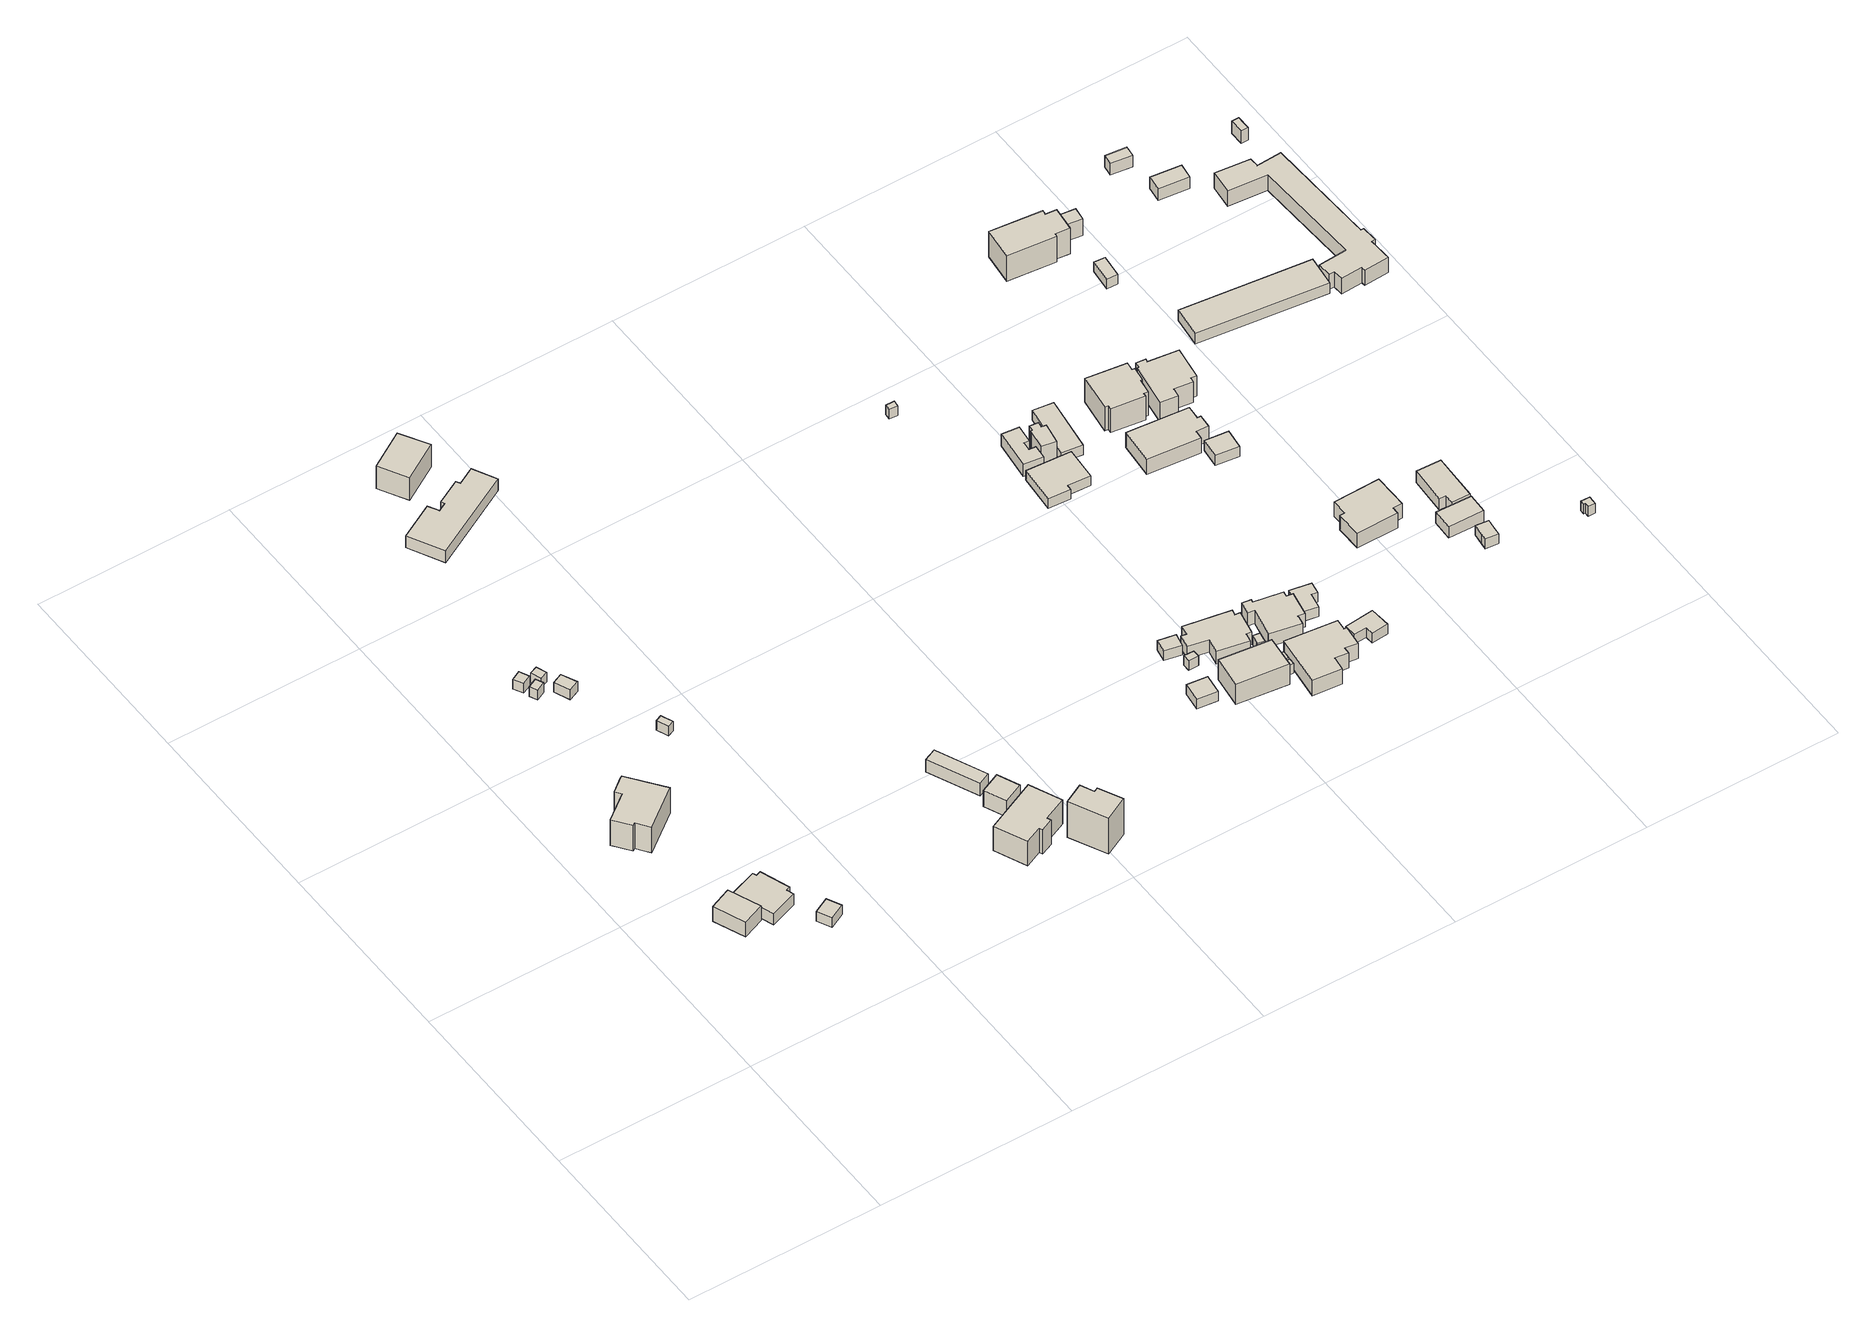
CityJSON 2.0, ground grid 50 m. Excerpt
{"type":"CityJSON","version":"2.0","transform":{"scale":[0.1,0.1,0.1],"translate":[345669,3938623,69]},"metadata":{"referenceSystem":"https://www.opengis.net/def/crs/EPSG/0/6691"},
"CityObjects":{
"building1":{"type":"Building","attributes":{"usage":"411","measuredHeight":5.1,"storeysAboveGround":1,"BuildingIDAttribute.prefecture":"14","BuildingIDAttribute.city":"14151","BuildingDetailAttribute.totalFloorArea":50.92,"BuildingDetailAttribute.buildingFootprintArea":50.92,"BuildingDetailAttribute.buildingStructureType":"601","BuildingDetailAttribute.buildingStructureOrgType":"1","BuildingDetailAttribute.orgUsage":"10","BuildingDetailAttribute.surveyYear":2015},"geometry":[{"type":"Solid","lod":"1","boundaries":[[[[0,1,2,3]],[[2,4,5,3]],[[1,6,4,2]],[[0,7,6,1]],[[3,5,7,0]],[[4,6,7,5]]]]}]},
"building2":{"type":"Building","attributes":{"usage":"411","measuredHeight":5,"storeysAboveGround":1,"BuildingIDAttribute.prefecture":"14","BuildingIDAttribute.city":"14151","BuildingDetailAttribute.totalFloorArea":110.59,"BuildingDetailAttribute.buildingFootprintArea":110.59,"BuildingDetailAttribute.buildingStructureType":"601","BuildingDetailAttribute.buildingStructureOrgType":"1","BuildingDetailAttribute.orgUsage":"10","BuildingDetailAttribute.surveyYear":2015},"geometry":[{"type":"Solid","lod":"1","boundaries":[[[[8,9,10,11,12,13,14,15]],[[14,16,17,15]],[[13,18,16,14]],[[12,19,18,13]],[[11,20,19,12]],[[10,21,20,11]],[[9,22,21,10]],[[8,23,22,9]],[[15,17,23,8]],[[16,18,19,20,21,22,23,17]]]]}]},
"building3":{"type":"Building","attributes":{"usage":"411","measuredHeight":9.2,"storeysAboveGround":2,"BuildingIDAttribute.prefecture":"14","BuildingIDAttribute.city":"14151","BuildingDetailAttribute.totalFloorArea":215.02,"BuildingDetailAttribute.buildingFootprintArea":107.51,"BuildingDetailAttribute.buildingStructureType":"601","BuildingDetailAttribute.buildingStructureOrgType":"1","BuildingDetailAttribute.orgUsage":"10","BuildingDetailAttribute.surveyYear":2015},"geometry":[{"type":"Solid","lod":"1","boundaries":[[[[24,25,26,27,28,29,30,31,32]],[[31,33,34,32]],[[30,35,33,31]],[[29,36,35,30]],[[28,37,36,29]],[[27,38,37,28]],[[26,39,38,27]],[[25,40,39,26]],[[24,41,40,25]],[[32,34,41,24]],[[33,35,36,37,38,39,40,41,34]]]]}]},
"building4":{"type":"Building","attributes":{"usage":"451","storeysAboveGround":1,"BuildingIDAttribute.prefecture":"14","BuildingIDAttribute.city":"14151","BuildingDetailAttribute.totalFloorArea":17.31,"BuildingDetailAttribute.buildingFootprintArea":17.31,"BuildingDetailAttribute.buildingStructureType":"601","BuildingDetailAttribute.buildingStructureOrgType":"1","BuildingDetailAttribute.orgUsage":"200","BuildingDetailAttribute.surveyYear":2015},"geometry":[{"type":"Solid","lod":"1","boundaries":[[[[42,43,44,45]],[[44,46,47,45]],[[43,48,46,44]],[[42,49,48,43]],[[45,47,49,42]],[[46,48,49,47]]]]}]},
"building5":{"type":"Building","attributes":{"BuildingIDAttribute.prefecture":"14","BuildingIDAttribute.city":"14151","BuildingDetailAttribute.surveyYear":2015},"geometry":[{"type":"Solid","lod":"1","boundaries":[[[[50,51,52,53]],[[52,54,55,53]],[[51,56,54,52]],[[50,57,56,51]],[[53,55,57,50]],[[54,56,57,55]]]]}]},
"building6":{"type":"Building","attributes":{"BuildingIDAttribute.prefecture":"14","BuildingIDAttribute.city":"14151","BuildingDetailAttribute.surveyYear":2015},"geometry":[{"type":"Solid","lod":"1","boundaries":[[[[58,59,60,61]],[[60,62,63,61]],[[59,64,62,60]],[[58,65,64,59]],[[61,63,65,58]],[[62,64,65,63]]]]}]},
"building7":{"type":"Building","attributes":{"BuildingIDAttribute.prefecture":"14","BuildingIDAttribute.city":"14151","BuildingDetailAttribute.surveyYear":2015},"geometry":[{"type":"Solid","lod":"1","boundaries":[[[[66,67,68,69]],[[68,70,71,69]],[[67,72,70,68]],[[66,73,72,67]],[[69,71,73,66]],[[70,72,73,71]]]]}]},
"building8":{"type":"Building","attributes":{"BuildingIDAttribute.prefecture":"14","BuildingIDAttribute.city":"14151","BuildingDetailAttribute.surveyYear":2015},"geometry":[{"type":"Solid","lod":"1","boundaries":[[[[74,75,76,77]],[[76,78,79,77]],[[75,80,78,76]],[[74,81,80,75]],[[77,79,81,74]],[[78,80,81,79]]]]}]},
"building9":{"type":"Building","attributes":{"BuildingIDAttribute.prefecture":"14","BuildingIDAttribute.city":"14151","BuildingDetailAttribute.surveyYear":2015},"geometry":[{"type":"Solid","lod":"1","boundaries":[[[[82,83,84,85]],[[84,86,87,85]],[[83,88,86,84]],[[82,89,88,83]],[[85,87,89,82]],[[86,88,89,87]]]]}]},
"building10":{"type":"Building","attributes":{"usage":"411","measuredHeight":6.4,"storeysAboveGround":2,"BuildingIDAttribute.prefecture":"14","BuildingIDAttribute.city":"14151","BuildingDetailAttribute.totalFloorArea":382.62,"BuildingDetailAttribute.buildingFootprintArea":191.31,"BuildingDetailAttribute.buildingStructureType":"601","BuildingDetailAttribute.buildingStructureOrgType":"1","BuildingDetailAttribute.orgUsage":"10","BuildingDetailAttribute.surveyYear":2015},"geometry":[{"type":"Solid","lod":"1","boundaries":[[[[90,91,92,93,94,95,96,97,98,99]],[[98,100,101,99]],[[97,102,100,98]],[[96,103,102,97]],[[95,104,103,96]],[[94,105,104,95]],[[93,106,105,94]],[[92,107,106,93]],[[91,108,107,92]],[[90,109,108,91]],[[99,101,109,90]],[[100,102,103,104,105,106,107,108,109,101]]]]}]},
"building11":{"type":"Building","attributes":{"usage":"411","measuredHeight":8.1,"storeysAboveGround":2,"BuildingIDAttribute.prefecture":"14","BuildingIDAttribute.city":"14151","BuildingDetailAttribute.totalFloorArea":349.96,"BuildingDetailAttribute.buildingFootprintArea":174.98,"BuildingDetailAttribute.buildingStructureType":"601","BuildingDetailAttribute.buildingStructureOrgType":"1","BuildingDetailAttribute.orgUsage":"10","BuildingDetailAttribute.surveyYear":2015},"geometry":[{"type":"Solid","lod":"1","boundaries":[[[[110,111,112,113]],[[112,114,115,113]],[[111,116,114,112]],[[110,117,116,111]],[[113,115,117,110]],[[114,116,117,115]]]]}]},
"building12":{"type":"Building","attributes":{"usage":"411","measuredHeight":9.2,"storeysAboveGround":2,"BuildingIDAttribute.prefecture":"14","BuildingIDAttribute.city":"14151","BuildingDetailAttribute.totalFloorArea":252.31,"BuildingDetailAttribute.buildingFootprintArea":126.15,"BuildingDetailAttribute.buildingStructureType":"601","BuildingDetailAttribute.buildingStructureOrgType":"1","BuildingDetailAttribute.orgUsage":"10","BuildingDetailAttribute.surveyYear":2015,"BuildingRiverFloodingRiskAttribute.description":"1","BuildingRiverFloodingRiskAttribute.rankOrg":"1","BuildingRiverFloodingRiskAttribute.adminType":"2","BuildingRiverFloodingRiskAttribute.scale":"1"},"geometry":[{"type":"Solid","lod":"1","boundaries":[[[[118,119,120,121,122,123,124,125]],[[124,126,127,125]],[[123,128,126,124]],[[122,129,128,123]],[[121,130,129,122]],[[120,131,130,121]],[[119,132,131,120]],[[118,133,132,119]],[[125,127,133,118]],[[126,128,129,130,131,132,133,127]]]]}]},
"building13":{"type":"Building","attributes":{"usage":"411","measuredHeight":6.6,"storeysAboveGround":1,"BuildingIDAttribute.prefecture":"14","BuildingIDAttribute.city":"14151","BuildingDetailAttribute.totalFloorArea":46.92,"BuildingDetailAttribute.buildingFootprintArea":46.92,"BuildingDetailAttribute.buildingStructureType":"601","BuildingDetailAttribute.buildingStructureOrgType":"1","BuildingDetailAttribute.orgUsage":"10","BuildingDetailAttribute.surveyYear":2015,"BuildingRiverFloodingRiskAttribute.description":"1","BuildingRiverFloodingRiskAttribute.rankOrg":"1","BuildingRiverFloodingRiskAttribute.adminType":"2","BuildingRiverFloodingRiskAttribute.scale":"1","BuildingRiverFloodingRiskAttribute.duration":3.17},"geometry":[{"type":"Solid","lod":"1","boundaries":[[[[134,135,136,137]],[[136,138,139,137]],[[135,140,138,136]],[[134,141,140,135]],[[137,139,141,134]],[[138,140,141,139]]]]}]},
"building14":{"type":"Building","attributes":{"usage":"411","measuredHeight":5.6,"storeysAboveGround":1,"BuildingIDAttribute.prefecture":"14","BuildingIDAttribute.city":"14151","BuildingDetailAttribute.totalFloorArea":32.29,"BuildingDetailAttribute.buildingFootprintArea":32.29,"BuildingDetailAttribute.buildingStructureType":"601","BuildingDetailAttribute.buildingStructureOrgType":"1","BuildingDetailAttribute.orgUsage":"10","BuildingDetailAttribute.surveyYear":2015,"BuildingRiverFloodingRiskAttribute.description":"1","BuildingRiverFloodingRiskAttribute.rankOrg":"1","BuildingRiverFloodingRiskAttribute.adminType":"2","BuildingRiverFloodingRiskAttribute.scale":"1"},"geometry":[{"type":"Solid","lod":"1","boundaries":[[[[142,143,144,145]],[[144,146,147,145]],[[143,148,146,144]],[[142,149,148,143]],[[145,147,149,142]],[[146,148,149,147]]]]}]},
"building15":{"type":"Building","attributes":{"usage":"411","measuredHeight":11.6,"storeysAboveGround":1,"BuildingIDAttribute.prefecture":"14","BuildingIDAttribute.city":"14151","BuildingDetailAttribute.totalFloorArea":64.9,"BuildingDetailAttribute.buildingFootprintArea":64.9,"BuildingDetailAttribute.buildingStructureType":"601","BuildingDetailAttribute.buildingStructureOrgType":"1","BuildingDetailAttribute.orgUsage":"10","BuildingDetailAttribute.surveyYear":2015,"BuildingRiverFloodingRiskAttribute.description":"1","BuildingRiverFloodingRiskAttribute.rankOrg":"1","BuildingRiverFloodingRiskAttribute.adminType":"2","BuildingRiverFloodingRiskAttribute.scale":"1"},"geometry":[{"type":"Solid","lod":"1","boundaries":[[[[150,151,152,153,154,155]],[[154,156,157,155]],[[153,158,156,154]],[[152,159,158,153]],[[151,160,159,152]],[[150,161,160,151]],[[155,157,161,150]],[[156,158,159,160,161,157]]]]}]},
"building16":{"type":"Building","attributes":{"BuildingIDAttribute.prefecture":"14","BuildingIDAttribute.city":"14151","BuildingDetailAttribute.surveyYear":2015,"BuildingRiverFloodingRiskAttribute.description":"1","BuildingRiverFloodingRiskAttribute.rankOrg":"2","BuildingRiverFloodingRiskAttribute.depth":1.96,"BuildingRiverFloodingRiskAttribute.adminType":"2","BuildingRiverFloodingRiskAttribute.scale":"1","BuildingRiverFloodingRiskAttribute.duration":4.5},"geometry":[{"type":"Solid","lod":"1","boundaries":[[[[162,163,164,165]],[[164,166,167,165]],[[163,168,166,164]],[[162,169,168,163]],[[165,167,169,162]],[[166,168,169,167]]]]}]},
"building17":{"type":"Building","attributes":{"BuildingIDAttribute.prefecture":"14","BuildingIDAttribute.city":"14151","BuildingDetailAttribute.surveyYear":2015,"BuildingRiverFloodingRiskAttribute.description":"1","BuildingRiverFloodingRiskAttribute.rankOrg":"2","BuildingRiverFloodingRiskAttribute.depth":1.98,"BuildingRiverFloodingRiskAttribute.adminType":"2","BuildingRiverFloodingRiskAttribute.scale":"1","BuildingRiverFloodingRiskAttribute.duration":4.5},"geometry":[{"type":"Solid","lod":"1","boundaries":[[[[170,171,172,173]],[[172,174,175,173]],[[171,176,174,172]],[[170,177,176,171]],[[173,175,177,170]],[[174,176,177,175]]]]}]},
"building18":{"type":"Building","attributes":{"BuildingIDAttribute.prefecture":"14","BuildingIDAttribute.city":"14151","BuildingDetailAttribute.surveyYear":2015,"BuildingRiverFloodingRiskAttribute.description":"1","BuildingRiverFloodingRiskAttribute.rankOrg":"2","BuildingRiverFloodingRiskAttribute.depth":2.06,"BuildingRiverFloodingRiskAttribute.adminType":"2","BuildingRiverFloodingRiskAttribute.scale":"1","BuildingRiverFloodingRiskAttribute.duration":4.5},"geometry":[{"type":"Solid","lod":"1","boundaries":[[[[178,179,180,181]],[[180,182,183,181]],[[179,184,182,180]],[[178,185,184,179]],[[181,183,185,178]],[[182,184,185,183]]]]}]},
"building19":{"type":"Building","attributes":{"usage":"411","measuredHeight":8.2,"storeysAboveGround":2,"BuildingIDAttribute.prefecture":"14","BuildingIDAttribute.city":"14151","BuildingDetailAttribute.totalFloorArea":180.94,"BuildingDetailAttribute.buildingFootprintArea":90.47,"BuildingDetailAttribute.buildingStructureType":"601","BuildingDetailAttribute.buildingStructureOrgType":"1","BuildingDetailAttribute.orgUsage":"10","BuildingDetailAttribute.surveyYear":2015,"BuildingRiverFloodingRiskAttribute.description":"1","BuildingRiverFloodingRiskAttribute.rankOrg":"2","BuildingRiverFloodingRiskAttribute.depth":1.85,"BuildingRiverFloodingRiskAttribute.adminType":"2","BuildingRiverFloodingRiskAttribute.scale":"1","BuildingRiverFloodingRiskAttribute.duration":4.5},"geometry":[{"type":"Solid","lod":"1","boundaries":[[[[186,187,188,189]],[[188,190,191,189]],[[187,192,190,188]],[[186,193,192,187]],[[189,191,193,186]],[[190,192,193,191]]]]}]},
"building20":{"type":"Building","attributes":{"usage":"411","measuredHeight":5.3,"storeysAboveGround":1,"BuildingIDAttribute.prefecture":"14","BuildingIDAttribute.city":"14151","BuildingDetailAttribute.totalFloorArea":115.68,"BuildingDetailAttribute.buildingFootprintArea":115.68,"BuildingDetailAttribute.buildingStructureType":"601","BuildingDetailAttribute.buildingStructureOrgType":"1","BuildingDetailAttribute.orgUsage":"10","BuildingDetailAttribute.surveyYear":2015,"BuildingRiverFloodingRiskAttribute.description":"1","BuildingRiverFloodingRiskAttribute.rankOrg":"2","BuildingRiverFloodingRiskAttribute.depth":2.03,"BuildingRiverFloodingRiskAttribute.adminType":"2","BuildingRiverFloodingRiskAttribute.scale":"1","BuildingRiverFloodingRiskAttribute.duration":4.5},"geometry":[{"type":"Solid","lod":"1","boundaries":[[[[194,195,196,197,198,199,200,201,202,203,204,205]],[[204,206,207,205]],[[203,208,206,204]],[[202,209,208,203]],[[201,210,209,202]],[[200,211,210,201]],[[199,212,211,200]],[[198,213,212,199]],[[197,214,213,198]],[[196,215,214,197]],[[195,216,215,196]],[[194,217,216,195]],[[205,207,217,194]],[[206,208,209,210,211,212,213,214,215,216,217,207]]]]}]},
"building21":{"type":"Building","attributes":{"BuildingIDAttribute.prefecture":"14","BuildingIDAttribute.city":"14151","BuildingDetailAttribute.surveyYear":2015,"BuildingRiverFloodingRiskAttribute.description":"1","BuildingRiverFloodingRiskAttribute.rankOrg":"2","BuildingRiverFloodingRiskAttribute.depth":1.95,"BuildingRiverFloodingRiskAttribute.adminType":"2","BuildingRiverFloodingRiskAttribute.scale":"1","BuildingRiverFloodingRiskAttribute.duration":4.5},"geometry":[{"type":"Solid","lod":"1","boundaries":[[[[218,219,220,221]],[[220,222,223,221]],[[219,224,222,220]],[[218,225,224,219]],[[221,223,225,218]],[[222,224,225,223]]]]}]},
"building22":{"type":"Building","attributes":{"BuildingIDAttribute.prefecture":"14","BuildingIDAttribute.city":"14151","BuildingDetailAttribute.surveyYear":2015,"BuildingRiverFloodingRiskAttribute.description":"1","BuildingRiverFloodingRiskAttribute.rankOrg":"2","BuildingRiverFloodingRiskAttribute.depth":1.95,"BuildingRiverFloodingRiskAttribute.adminType":"2","BuildingRiverFloodingRiskAttribute.scale":"1","BuildingRiverFloodingRiskAttribute.duration":4.5},"geometry":[{"type":"Solid","lod":"1","boundaries":[[[[226,227,228,229]],[[228,230,231,229]],[[227,232,230,228]],[[226,233,232,227]],[[229,231,233,226]],[[230,232,233,231]]]]}]},
"building23":{"type":"Building","attributes":{"BuildingIDAttribute.prefecture":"14","BuildingIDAttribute.city":"14151","BuildingDetailAttribute.surveyYear":2015,"BuildingRiverFloodingRiskAttribute.description":"1","BuildingRiverFloodingRiskAttribute.rankOrg":"2","BuildingRiverFloodingRiskAttribute.depth":1.98,"BuildingRiverFloodingRiskAttribute.adminType":"2","BuildingRiverFloodingRiskAttribute.scale":"1","BuildingRiverFloodingRiskAttribute.duration":4.5},"geometry":[{"type":"Solid","lod":"1","boundaries":[[[[234,235,236,237,238,239]],[[238,240,241,239]],[[237,242,240,238]],[[236,243,242,237]],[[235,244,243,236]],[[234,245,244,235]],[[239,241,245,234]],[[240,242,243,244,245,241]]]]}]},
"building24":{"type":"Building","attributes":{"BuildingIDAttribute.prefecture":"14","BuildingIDAttribute.city":"14151","BuildingDetailAttribute.surveyYear":2015,"BuildingRiverFloodingRiskAttribute.description":"1","BuildingRiverFloodingRiskAttribute.rankOrg":"2","BuildingRiverFloodingRiskAttribute.depth":1.48,"BuildingRiverFloodingRiskAttribute.adminType":"2","BuildingRiverFloodingRiskAttribute.scale":"1","BuildingRiverFloodingRiskAttribute.duration":2.92},"geometry":[{"type":"Solid","lod":"1","boundaries":[[[[246,247,248,249]],[[248,250,251,249]],[[247,252,250,248]],[[246,253,252,247]],[[249,251,253,246]],[[250,252,253,251]]]]}]},
"building25":{"type":"Building","attributes":{"usage":"411","measuredHeight":5.5,"storeysAboveGround":1,"BuildingIDAttribute.prefecture":"14","BuildingIDAttribute.city":"14151","BuildingDetailAttribute.totalFloorArea":152.67,"BuildingDetailAttribute.buildingFootprintArea":152.67,"BuildingDetailAttribute.buildingStructureType":"601","BuildingDetailAttribute.buildingStructureOrgType":"1","BuildingDetailAttribute.orgUsage":"10","BuildingDetailAttribute.surveyYear":2015,"BuildingRiverFloodingRiskAttribute.description":"1","BuildingRiverFloodingRiskAttribute.rankOrg":"2","BuildingRiverFloodingRiskAttribute.depth":1.96,"BuildingRiverFloodingRiskAttribute.adminType":"2","BuildingRiverFloodingRiskAttribute.scale":"1","BuildingRiverFloodingRiskAttribute.duration":4.5},"geometry":[{"type":"Solid","lod":"1","boundaries":[[[[254,255,256,257,258,259,260,261,262,263]],[[262,264,265,263]],[[261,266,264,262]],[[260,267,266,261]],[[259,268,267,260]],[[258,269,268,259]],[[257,270,269,258]],[[256,271,270,257]],[[255,272,271,256]],[[254,273,272,255]],[[263,265,273,254]],[[264,266,267,268,269,270,271,272,273,265]]]]}]},
"building26":{"type":"Building","attributes":{"usage":"411","measuredHeight":5.1,"storeysAboveGround":1,"BuildingIDAttribute.prefecture":"14","BuildingIDAttribute.city":"14151","BuildingDetailAttribute.totalFloorArea":98.19,"BuildingDetailAttribute.buildingFootprintArea":98.19,"BuildingDetailAttribute.buildingStructureType":"601","BuildingDetailAttribute.buildingStructureOrgType":"1","BuildingDetailAttribute.orgUsage":"10","BuildingDetailAttribute.surveyYear":2015,"BuildingRiverFloodingRiskAttribute.description":"1","BuildingRiverFloodingRiskAttribute.rankOrg":"2","BuildingRiverFloodingRiskAttribute.depth":2.03,"BuildingRiverFloodingRiskAttribute.adminType":"2","BuildingRiverFloodingRiskAttribute.scale":"1","BuildingRiverFloodingRiskAttribute.duration":4.5},"geometry":[{"type":"Solid","lod":"1","boundaries":[[[[274,275,276,277,278,279,280,281,282,283,284,285,286,287,288]],[[287,289,290,288]],[[286,291,289,287]],[[285,292,291,286]],[[284,293,292,285]],[[283,294,293,284]],[[282,295,294,283]],[[281,296,295,282]],[[280,297,296,281]],[[279,298,297,280]],[[278,299,298,279]],[[277,300,299,278]],[[276,301,300,277]],[[275,302,301,276]],[[274,303,302,275]],[[288,290,303,274]],[[289,291,292,293,294,295,296,297,298,299,300,301,302,303,290]]]]}]},
"building27":{"type":"Building","attributes":{"usage":"441","storeysAboveGround":1,"BuildingIDAttribute.prefecture":"14","BuildingIDAttribute.city":"14151","BuildingDetailAttribute.totalFloorArea":102.8,"BuildingDetailAttribute.buildingFootprintArea":102.8,"BuildingDetailAttribute.buildingStructureType":"610","BuildingDetailAttribute.buildingStructureOrgType":"2","BuildingDetailAttribute.orgUsage":"180","BuildingDetailAttribute.surveyYear":2015,"BuildingRiverFloodingRiskAttribute.description":"1","BuildingRiverFloodingRiskAttribute.rankOrg":"2","BuildingRiverFloodingRiskAttribute.depth":1.73,"BuildingRiverFloodingRiskAttribute.adminType":"2","BuildingRiverFloodingRiskAttribute.scale":"1","BuildingRiverFloodingRiskAttribute.duration":3.08},"geometry":[{"type":"Solid","lod":"1","boundaries":[[[[304,305,306,307,308,309]],[[308,310,311,309]],[[307,312,310,308]],[[306,313,312,307]],[[305,314,313,306]],[[304,315,314,305]],[[309,311,315,304]],[[310,312,313,314,315,311]]]]}]},
"building28":{"type":"Building","attributes":{"usage":"441","measuredHeight":4.5,"storeysAboveGround":1,"BuildingIDAttribute.prefecture":"14","BuildingIDAttribute.city":"14151","BuildingDetailAttribute.totalFloorArea":45.88,"BuildingDetailAttribute.buildingFootprintArea":45.88,"BuildingDetailAttribute.buildingStructureType":"610","BuildingDetailAttribute.buildingStructureOrgType":"2","BuildingDetailAttribute.orgUsage":"180","BuildingDetailAttribute.surveyYear":2015,"BuildingRiverFloodingRiskAttribute.description":"1","BuildingRiverFloodingRiskAttribute.rankOrg":"2","BuildingRiverFloodingRiskAttribute.depth":1.73,"BuildingRiverFloodingRiskAttribute.adminType":"2","BuildingRiverFloodingRiskAttribute.scale":"1","BuildingRiverFloodingRiskAttribute.duration":3.08},"geometry":[{"type":"Solid","lod":"1","boundaries":[[[[316,317,318,319,320,321,322,323]],[[322,324,325,323]],[[321,326,324,322]],[[320,327,326,321]],[[319,328,327,320]],[[318,329,328,319]],[[317,330,329,318]],[[316,331,330,317]],[[323,325,331,316]],[[324,326,327,328,329,330,331,325]]]]}]},
"building29":{"type":"Building","attributes":{"usage":"441","measuredHeight":5.9,"storeysAboveGround":1,"BuildingIDAttribute.prefecture":"14","BuildingIDAttribute.city":"14151","BuildingDetailAttribute.totalFloorArea":20.57,"BuildingDetailAttribute.buildingFootprintArea":20.57,"BuildingDetailAttribute.buildingStructureType":"601","BuildingDetailAttribute.buildingStructureOrgType":"1","BuildingDetailAttribute.orgUsage":"180","BuildingDetailAttribute.surveyYear":2015,"BuildingRiverFloodingRiskAttribute.description":"1","BuildingRiverFloodingRiskAttribute.rankOrg":"2","BuildingRiverFloodingRiskAttribute.depth":1.68,"BuildingRiverFloodingRiskAttribute.adminType":"2","BuildingRiverFloodingRiskAttribute.scale":"1","BuildingRiverFloodingRiskAttribute.duration":3.08},"geometry":[{"type":"Solid","lod":"1","boundaries":[[[[332,333,334,335,336,337,338,339]],[[338,340,341,339]],[[337,342,340,338]],[[336,343,342,337]],[[335,344,343,336]],[[334,345,344,335]],[[333,346,345,334]],[[332,347,346,333]],[[339,341,347,332]],[[340,342,343,344,345,346,347,341]]]]}]},
"building30":{"type":"Building","attributes":{"usage":"411","storeysAboveGround":1,"BuildingIDAttribute.prefecture":"14","BuildingIDAttribute.city":"14151","BuildingDetailAttribute.totalFloorArea":32.17,"BuildingDetailAttribute.buildingFootprintArea":32.17,"BuildingDetailAttribute.buildingStructureType":"601","BuildingDetailAttribute.buildingStructureOrgType":"1","BuildingDetailAttribute.orgUsage":"10","BuildingDetailAttribute.surveyYear":2015,"BuildingRiverFloodingRiskAttribute.description":"1","BuildingRiverFloodingRiskAttribute.rankOrg":"2","BuildingRiverFloodingRiskAttribute.depth":2.04,"BuildingRiverFloodingRiskAttribute.adminType":"2","BuildingRiverFloodingRiskAttribute.scale":"1","BuildingRiverFloodingRiskAttribute.duration":4.5},"geometry":[{"type":"Solid","lod":"1","boundaries":[[[[348,349,350,351,288,287,352]],[[287,353,354,352]],[[288,355,353,287]],[[351,356,355,288]],[[350,357,356,351]],[[349,358,357,350]],[[348,359,358,349]],[[352,354,359,348]],[[353,355,356,357,358,359,354]]]]}]},
"building31":{"type":"Building","attributes":{"measuredHeight":3.4,"BuildingIDAttribute.prefecture":"14","BuildingIDAttribute.city":"14151","BuildingDetailAttribute.surveyYear":2015,"BuildingRiverFloodingRiskAttribute.description":"1","BuildingRiverFloodingRiskAttribute.rankOrg":"2","BuildingRiverFloodingRiskAttribute.depth":2.12,"BuildingRiverFloodingRiskAttribute.adminType":"2","BuildingRiverFloodingRiskAttribute.scale":"1","BuildingRiverFloodingRiskAttribute.duration":4.5},"geometry":[{"type":"Solid","lod":"1","boundaries":[[[[360,361,362,363,364,365]],[[364,366,367,365]],[[363,368,366,364]],[[362,369,368,363]],[[361,370,369,362]],[[360,371,370,361]],[[365,367,371,360]],[[366,368,369,370,371,367]]]]}]},
"building32":{"type":"Building","attributes":{"usage":"441","measuredHeight":5,"storeysAboveGround":1,"BuildingIDAttribute.prefecture":"14","BuildingIDAttribute.city":"14151","BuildingDetailAttribute.totalFloorArea":75.03,"BuildingDetailAttribute.buildingFootprintArea":75.03,"BuildingDetailAttribute.buildingStructureType":"610","BuildingDetailAttribute.buildingStructureOrgType":"2","BuildingDetailAttribute.orgUsage":"180","BuildingDetailAttribute.surveyYear":2015,"BuildingRiverFloodingRiskAttribute.description":"1","BuildingRiverFloodingRiskAttribute.rankOrg":"2","BuildingRiverFloodingRiskAttribute.depth":1.73,"BuildingRiverFloodingRiskAttribute.adminType":"2","BuildingRiverFloodingRiskAttribute.scale":"1","BuildingRiverFloodingRiskAttribute.duration":3.17},"geometry":[{"type":"Solid","lod":"1","boundaries":[[[[372,373,374,375]],[[374,376,377,375]],[[373,378,376,374]],[[372,379,378,373]],[[375,377,379,372]],[[376,378,379,377]]]]}]},
"building33":{"type":"Building","attributes":{"usage":"411","measuredHeight":6.6,"storeysAboveGround":1,"BuildingIDAttribute.prefecture":"14","BuildingIDAttribute.city":"14151","BuildingDetailAttribute.totalFloorArea":156.33,"BuildingDetailAttribute.buildingFootprintArea":156.33,"BuildingDetailAttribute.buildingStructureType":"601","BuildingDetailAttribute.buildingStructureOrgType":"1","BuildingDetailAttribute.orgUsage":"10","BuildingDetailAttribute.surveyYear":2015,"BuildingRiverFloodingRiskAttribute.description":"1","BuildingRiverFloodingRiskAttribute.rankOrg":"2","BuildingRiverFloodingRiskAttribute.depth":1.85,"BuildingRiverFloodingRiskAttribute.adminType":"2","BuildingRiverFloodingRiskAttribute.scale":"1","BuildingRiverFloodingRiskAttribute.duration":3.17},"geometry":[{"type":"Solid","lod":"1","boundaries":[[[[380,381,382,383,384,385,386,387]],[[386,388,389,387]],[[385,390,388,386]],[[384,391,390,385]],[[383,392,391,384]],[[382,393,392,383]],[[381,394,393,382]],[[380,395,394,381]],[[387,389,395,380]],[[388,390,391,392,393,394,395,389]]]]}]},
"building34":{"type":"Building","attributes":{"usage":"411","measuredHeight":9.4,"storeysAboveGround":2,"BuildingIDAttribute.prefecture":"14","BuildingIDAttribute.city":"14151","BuildingDetailAttribute.totalFloorArea":187.1,"BuildingDetailAttribute.buildingFootprintArea":93.55,"BuildingDetailAttribute.buildingStructureType":"601","BuildingDetailAttribute.buildingStructureOrgType":"1","BuildingDetailAttribute.orgUsage":"10","BuildingDetailAttribute.surveyYear":2015,"BuildingRiverFloodingRiskAttribute.description":"1","BuildingRiverFloodingRiskAttribute.rankOrg":"2","BuildingRiverFloodingRiskAttribute.depth":1.61,"BuildingRiverFloodingRiskAttribute.adminType":"2","BuildingRiverFloodingRiskAttribute.scale":"1","BuildingRiverFloodingRiskAttribute.duration":3.17},"geometry":[{"type":"Solid","lod":"1","boundaries":[[[[396,397,398,399,400,401,402,403,404,405,406,407]],[[406,408,409,407]],[[405,410,408,406]],[[404,411,410,405]],[[403,412,411,404]],[[402,413,412,403]],[[401,414,413,402]],[[400,415,414,401]],[[399,416,415,400]],[[398,417,416,399]],[[397,418,417,398]],[[396,419,418,397]],[[407,409,419,396]],[[408,410,411,412,413,414,415,416,417,418,419,409]]]]}]},
"building35":{"type":"Building","attributes":{"measuredHeight":3.5,"BuildingIDAttribute.prefecture":"14","BuildingIDAttribute.city":"14151","BuildingDetailAttribute.surveyYear":2015,"BuildingRiverFloodingRiskAttribute.description":"1","BuildingRiverFloodingRiskAttribute.rankOrg":"2","BuildingRiverFloodingRiskAttribute.depth":1.88,"BuildingRiverFloodingRiskAttribute.adminType":"2","BuildingRiverFloodingRiskAttribute.scale":"1","BuildingRiverFloodingRiskAttribute.duration":3.42},"geometry":[{"type":"Solid","lod":"1","boundaries":[[[[420,421,422,423]],[[422,424,425,423]],[[421,426,424,422]],[[420,427,426,421]],[[423,425,427,420]],[[424,426,427,425]]]]}]},
"building36":{"type":"Building","attributes":{"usage":"411","measuredHeight":5.6,"storeysAboveGround":1,"BuildingIDAttribute.prefecture":"14","BuildingIDAttribute.city":"14151","BuildingDetailAttribute.totalFloorArea":128.69,"BuildingDetailAttribute.buildingFootprintArea":128.69,"BuildingDetailAttribute.buildingStructureType":"601","BuildingDetailAttribute.buildingStructureOrgType":"1","BuildingDetailAttribute.orgUsage":"10","BuildingDetailAttribute.surveyYear":2015,"BuildingRiverFloodingRiskAttribute.description":"1","BuildingRiverFloodingRiskAttribute.rankOrg":"2","BuildingRiverFloodingRiskAttribute.depth":1.5,"BuildingRiverFloodingRiskAttribute.adminType":"2","BuildingRiverFloodingRiskAttribute.scale":"1","BuildingRiverFloodingRiskAttribute.duration":1.92},"geometry":[{"type":"Solid","lod":"1","boundaries":[[[[428,429,430,431,432,433,434,435]],[[434,436,437,435]],[[433,438,436,434]],[[432,439,438,433]],[[431,440,439,432]],[[430,441,440,431]],[[429,442,441,430]],[[428,443,442,429]],[[435,437,443,428]],[[436,438,439,440,441,442,443,437]]]]}]},
"building37":{"type":"Building","attributes":{"usage":"411","measuredHeight":8,"storeysAboveGround":2,"BuildingIDAttribute.prefecture":"14","BuildingIDAttribute.city":"14151","BuildingDetailAttribute.totalFloorArea":227.44,"BuildingDetailAttribute.buildingFootprintArea":113.72,"BuildingDetailAttribute.buildingStructureType":"601","BuildingDetailAttribute.buildingStructureOrgType":"1","BuildingDetailAttribute.orgUsage":"10","BuildingDetailAttribute.surveyYear":2015,"BuildingRiverFloodingRiskAttribute.description":"1","BuildingRiverFloodingRiskAttribute.rankOrg":"2","BuildingRiverFloodingRiskAttribute.depth":1.76,"BuildingRiverFloodingRiskAttribute.adminType":"2","BuildingRiverFloodingRiskAttribute.scale":"1","BuildingRiverFloodingRiskAttribute.duration":3.17},"geometry":[{"type":"Solid","lod":"1","boundaries":[[[[444,445,446,447,448,449,450,451,452,453,454,455]],[[454,456,457,455]],[[453,458,456,454]],[[452,459,458,453]],[[451,460,459,452]],[[450,461,460,451]],[[449,462,461,450]],[[448,463,462,449]],[[447,464,463,448]],[[446,465,464,447]],[[445,466,465,446]],[[444,467,466,445]],[[455,457,467,444]],[[456,458,459,460,461,462,463,464,465,466,467,457]]]]}]},
"building38":{"type":"Building","attributes":{"usage":"411","storeysAboveGround":1,"BuildingIDAttribute.prefecture":"14","BuildingIDAttribute.city":"14151","BuildingDetailAttribute.totalFloorArea":15.33,"BuildingDetailAttribute.buildingFootprintArea":15.33,"BuildingDetailAttribute.buildingStructureType":"601","BuildingDetailAttribute.buildingStructureOrgType":"1","BuildingDetailAttribute.orgUsage":"10","BuildingDetailAttribute.surveyYear":2015,"BuildingRiverFloodingRiskAttribute.description":"1","BuildingRiverFloodingRiskAttribute.rankOrg":"2","BuildingRiverFloodingRiskAttribute.depth":2.21,"BuildingRiverFloodingRiskAttribute.adminType":"2","BuildingRiverFloodingRiskAttribute.scale":"1","BuildingRiverFloodingRiskAttribute.duration":4.75},"geometry":[{"type":"Solid","lod":"1","boundaries":[[[[468,469,470,471,472,473]],[[472,474,475,473]],[[471,476,474,472]],[[470,477,476,471]],[[469,478,477,470]],[[468,479,478,469]],[[473,475,479,468]],[[474,476,477,478,479,475]]]]}]},
"building39":{"type":"Building","attributes":{"usage":"411","measuredHeight":3.8,"storeysAboveGround":1,"BuildingIDAttribute.prefecture":"14","BuildingIDAttribute.city":"14151","BuildingDetailAttribute.totalFloorArea":46.31,"BuildingDetailAttribute.buildingFootprintArea":46.31,"BuildingDetailAttribute.buildingStructureType":"601","BuildingDetailAttribute.buildingStructureOrgType":"1","BuildingDetailAttribute.orgUsage":"10","BuildingDetailAttribute.surveyYear":2015,"BuildingRiverFloodingRiskAttribute.description":"1","BuildingRiverFloodingRiskAttribute.rankOrg":"2","BuildingRiverFloodingRiskAttribute.depth":1.65,"BuildingRiverFloodingRiskAttribute.adminType":"2","BuildingRiverFloodingRiskAttribute.scale":"1","BuildingRiverFloodingRiskAttribute.duration":4.75},"geometry":[{"type":"Solid","lod":"1","boundaries":[[[[480,481,482,483]],[[482,484,485,483]],[[481,486,484,482]],[[480,487,486,481]],[[483,485,487,480]],[[484,486,487,485]]]]}]},
"building40":{"type":"Building","attributes":{"usage":"411","measuredHeight":9.4,"storeysAboveGround":2,"BuildingIDAttribute.prefecture":"14","BuildingIDAttribute.city":"14151","BuildingDetailAttribute.totalFloorArea":209.5,"BuildingDetailAttribute.buildingFootprintArea":104.75,"BuildingDetailAttribute.buildingStructureType":"601","BuildingDetailAttribute.buildingStructureOrgType":"1","BuildingDetailAttribute.orgUsage":"10","BuildingDetailAttribute.surveyYear":2015,"BuildingRiverFloodingRiskAttribute.description":"1","BuildingRiverFloodingRiskAttribute.rankOrg":"2","BuildingRiverFloodingRiskAttribute.depth":1.16,"BuildingRiverFloodingRiskAttribute.adminType":"2","BuildingRiverFloodingRiskAttribute.scale":"1","BuildingRiverFloodingRiskAttribute.duration":1.67},"geometry":[{"type":"Solid","lod":"1","boundaries":[[[[488,489,490,491,492,493,494,495]],[[494,496,497,495]],[[493,498,496,494]],[[492,499,498,493]],[[491,500,499,492]],[[490,501,500,491]],[[489,502,501,490]],[[488,503,502,489]],[[495,497,503,488]],[[496,498,499,500,501,502,503,497]]]]}]},
"building41":{"type":"Building","attributes":{"usage":"411","measuredHeight":4.4,"storeysAboveGround":1,"BuildingIDAttribute.prefecture":"14","BuildingIDAttribute.city":"14151","BuildingDetailAttribute.totalFloorArea":71.85,"BuildingDetailAttribute.buildingFootprintArea":71.85,"BuildingDetailAttribute.buildingStructureType":"601","BuildingDetailAttribute.buildingStructureOrgType":"1","BuildingDetailAttribute.orgUsage":"10","BuildingDetailAttribute.surveyYear":2015,"BuildingRiverFloodingRiskAttribute.description":"1","BuildingRiverFloodingRiskAttribute.rankOrg":"2","BuildingRiverFloodingRiskAttribute.depth":1.65,"BuildingRiverFloodingRiskAttribute.adminType":"2","BuildingRiverFloodingRiskAttribute.scale":"1","BuildingRiverFloodingRiskAttribute.duration":3.58},"geometry":[{"type":"Solid","lod":"1","boundaries":[[[[504,505,506,507,508,509]],[[508,510,511,509]],[[507,512,510,508]],[[506,513,512,507]],[[505,514,513,506]],[[504,515,514,505]],[[509,511,515,504]],[[510,512,513,514,515,511]]]]}]},
"building42":{"type":"Building","attributes":{"BuildingIDAttribute.prefecture":"14","BuildingIDAttribute.city":"14151","BuildingDetailAttribute.surveyYear":2015,"BuildingRiverFloodingRiskAttribute.description":"1","BuildingRiverFloodingRiskAttribute.rankOrg":"2","BuildingRiverFloodingRiskAttribute.depth":1.5,"BuildingRiverFloodingRiskAttribute.adminType":"2","BuildingRiverFloodingRiskAttribute.scale":"1","BuildingRiverFloodingRiskAttribute.duration":1.67},"geometry":[{"type":"Solid","lod":"1","boundaries":[[[[516,517,518,519]],[[518,520,521,519]],[[517,522,520,518]],[[516,523,522,517]],[[519,521,523,516]],[[520,522,523,521]]]]}]},
"building43":{"type":"Building","attributes":{"usage":"411","measuredHeight":6,"storeysAboveGround":2,"BuildingIDAttribute.prefecture":"14","BuildingIDAttribute.city":"14151","BuildingDetailAttribute.totalFloorArea":21.13,"BuildingDetailAttribute.buildingFootprintArea":10.56,"BuildingDetailAttribute.buildingStructureType":"601","BuildingDetailAttribute.buildingStructureOrgType":"1","BuildingDetailAttribute.orgUsage":"10","BuildingDetailAttribute.surveyYear":2015,"BuildingRiverFloodingRiskAttribute.description":"1","BuildingRiverFloodingRiskAttribute.rankOrg":"2","BuildingRiverFloodingRiskAttribute.depth":1.47,"BuildingRiverFloodingRiskAttribute.adminType":"2","BuildingRiverFloodingRiskAttribute.scale":"1","BuildingRiverFloodingRiskAttribute.duration":1.67},"geometry":[{"type":"Solid","lod":"1","boundaries":[[[[524,525,526,527]],[[526,528,529,527]],[[525,530,528,526]],[[524,531,530,525]],[[527,529,531,524]],[[528,530,531,529]]]]}]},
"building44":{"type":"Building","attributes":{"BuildingIDAttribute.prefecture":"14","BuildingIDAttribute.city":"14151","BuildingDetailAttribute.surveyYear":2015,"BuildingRiverFloodingRiskAttribute.description":"1","BuildingRiverFloodingRiskAttribute.rankOrg":"2","BuildingRiverFloodingRiskAttribute.depth":2.04,"BuildingRiverFloodingRiskAttribute.adminType":"2","BuildingRiverFloodingRiskAttribute.scale":"1","BuildingRiverFloodingRiskAttribute.duration":7.83},"geometry":[{"type":"Solid","lod":"1","boundaries":[[[[532,533,534,535,536,537]],[[536,538,539,537]],[[535,540,538,536]],[[534,541,540,535]],[[533,542,541,534]],[[532,543,542,533]],[[537,539,543,532]],[[538,540,541,542,543,539]]]]}]},
"building45":{"type":"Building","attributes":{"measuredHeight":3.7,"BuildingIDAttribute.prefecture":"14","BuildingIDAttribute.city":"14151","BuildingDetailAttribute.surveyYear":2015,"BuildingRiverFloodingRiskAttribute.description":"1","BuildingRiverFloodingRiskAttribute.rankOrg":"2","BuildingRiverFloodingRiskAttribute.depth":1.65,"BuildingRiverFloodingRiskAttribute.adminType":"2","BuildingRiverFloodingRiskAttribute.scale":"1","BuildingRiverFloodingRiskAttribute.duration":2.25},"geometry":[{"type":"Solid","lod":"1","boundaries":[[[[544,545,546,547]],[[546,548,549,547]],[[545,550,548,546]],[[544,551,550,545]],[[547,549,551,544]],[[548,550,551,549]]]]}]},
"building46":{"type":"Building","attributes":{"usage":"451","measuredHeight":3.7,"storeysAboveGround":1,"BuildingIDAttribute.prefecture":"14","BuildingIDAttribute.city":"14151","BuildingDetailAttribute.totalFloorArea":12.13,"BuildingDetailAttribute.buildingFootprintArea":12.13,"BuildingDetailAttribute.buildingStructureType":"601","BuildingDetailAttribute.buildingStructureOrgType":"1","BuildingDetailAttribute.orgUsage":"200","BuildingDetailAttribute.surveyYear":2015,"BuildingRiverFloodingRiskAttribute.description":"1","BuildingRiverFloodingRiskAttribute.rankOrg":"2","BuildingRiverFloodingRiskAttribute.depth":1,"BuildingRiverFloodingRiskAttribute.adminType":"2","BuildingRiverFloodingRiskAttribute.scale":"1","BuildingRiverFloodingRiskAttribute.duration":1.58},"geometry":[{"type":"Solid","lod":"1","boundaries":[[[[552,553,554,555]],[[554,556,557,555]],[[553,558,556,554]],[[552,559,558,553]],[[555,557,559,552]],[[556,558,559,557]]]]}]},
"building47":{"type":"Building","attributes":{"measuredHeight":3.8,"BuildingIDAttribute.prefecture":"14","BuildingIDAttribute.city":"14151","BuildingDetailAttribute.surveyYear":2015,"BuildingRiverFloodingRiskAttribute.description":"1","BuildingRiverFloodingRiskAttribute.rankOrg":"2","BuildingRiverFloodingRiskAttribute.depth":1.04,"BuildingRiverFloodingRiskAttribute.adminType":"2","BuildingRiverFloodingRiskAttribute.scale":"1","BuildingRiverFloodingRiskAttribute.duration":1.67},"geometry":[{"type":"Solid","lod":"1","boundaries":[[[[560,561,562,563]],[[562,564,565,563]],[[561,566,564,562]],[[560,567,566,561]],[[563,565,567,560]],[[564,566,567,565]]]]}]},
"building48":{"type":"Building","attributes":{"usage":"441","measuredHeight":7,"storeysAboveGround":1,"BuildingIDAttribute.prefecture":"14","BuildingIDAttribute.city":"14151","BuildingDetailAttribute.totalFloorArea":343.36,"BuildingDetailAttribute.buildingFootprintArea":343.36,"BuildingDetailAttribute.buildingStructureType":"610","BuildingDetailAttribute.buildingStructureOrgType":"2","BuildingDetailAttribute.orgUsage":"172","BuildingDetailAttribute.surveyYear":2015,"BuildingRiverFloodingRiskAttribute.description":"1","BuildingRiverFloodingRiskAttribute.rankOrg":"2","BuildingRiverFloodingRiskAttribute.depth":1.68,"BuildingRiverFloodingRiskAttribute.adminType":"2","BuildingRiverFloodingRiskAttribute.scale":"1","BuildingRiverFloodingRiskAttribute.duration":1.67},"geometry":[{"type":"Solid","lod":"1","boundaries":[[[[568,569,570,571,572,573,574,575,576,577,578,579,580,581,582,583,584,585]],[[584,586,587,585]],[[583,588,586,584]],[[582,589,588,583]],[[581,590,589,582]],[[580,591,590,581]],[[579,592,591,580]],[[578,593,592,579]],[[577,594,593,578]],[[576,595,594,577]],[[575,596,595,576]],[[574,597,596,575]],[[573,598,597,574]],[[572,599,598,573]],[[571,600,599,572]],[[570,601,600,571]],[[569,602,601,570]],[[568,603,602,569]],[[585,587,603,568]],[[586,588,589,590,591,592,593,594,595,596,597,598,599,600,601,602,603,587]]]]}]},
"building49":{"type":"Building","attributes":{"measuredHeight":4,"BuildingIDAttribute.prefecture":"14","BuildingIDAttribute.city":"14151","BuildingDetailAttribute.surveyYear":2015},"geometry":[{"type":"Solid","lod":"1","boundaries":[[[[604,605,606,607]],[[606,608,609,607]],[[605,610,608,606]],[[604,611,610,605]],[[607,609,611,604]],[[608,610,611,609]]]]}]}
},
"vertices":[
[60,232,221],[115,255,221],[148,175,221],[93,153,221],[148,175,267],[93,153,267],[115,255,267],[60,232,267],
[128,253,217],[195,277,217],[199,268,217],[211,272,217],[238,198,217],[228,194,217],[234,177,217],[165,152,217],[234,177,252],[165,152,252],[228,194,252],[238,198,252],[211,272,252],[199,268,252],[195,277,252],[128,253,252],
[69,479,215],[45,510,215],[39,506,215],[7,548,215],[72,597,215],[61,612,215],[95,638,215],[101,642,215],[168,554,215],[101,642,295],[168,554,295],[95,638,295],[61,612,295],[72,597,295],[7,548,295],[39,506,295],[45,510,295],[69,479,295],
[285,128,219],[303,93,219],[264,73,219],[246,108,219],[264,73,249],[246,108,249],[303,93,249],[285,128,249],
[123,1069,207],[135,1044,207],[112,1033,207],[99,1057,207],[112,1033,237],[99,1057,237],[135,1044,237],[123,1069,237],
[149,1011,207],[125,999,207],[116,1019,207],[140,1030,207],[116,1019,237],[140,1030,237],[125,999,237],[149,1011,237],
[162,1060,206],[172,1034,206],[152,1026,206],[142,1052,206],[152,1026,236],[142,1052,236],[172,1034,236],[162,1060,236],
[212,974,205],[185,962,205],[168,1001,205],[194,1013,205],[168,1001,235],[194,1013,235],[185,962,235],[212,974,235],
[287,782,206],[303,789,206],[316,760,206],[299,753,206],[316,760,236],[299,753,236],[303,789,236],[287,782,236],
[194,1454,200],[148,1540,200],[236,1587,200],[251,1561,200],[272,1572,200],[267,1581,200],[328,1613,200],[334,1603,200],[377,1626,200],[408,1568,200],[377,1626,237],[408,1568,237],[334,1603,237],[328,1613,237],[267,1581,237],[272,1572,237],[251,1561,237],[236,1587,237],[148,1540,237],[194,1454,237],
[193,1720,201],[286,1776,201],[328,1706,201],[234,1650,201],[328,1706,272],[234,1650,272],[286,1776,272],[193,1720,272],
[813,56,176],[817,46,176],[785,32,176],[781,40,176],[739,21,176],[703,101,176],[835,161,176],[871,82,176],[835,161,252],[871,82,252],[703,101,252],[739,21,252],[781,40,252],[785,32,252],[817,46,252],[813,56,252],
[714,376,176],[745,390,176],[802,265,176],[771,251,176],[802,265,215],[771,251,215],[745,390,215],[714,376,215],
[833,189,176],[783,167,176],[759,221,176],[809,243,176],[759,221,227],[809,243,227],[783,167,227],[833,189,227],
[894,98,107],[944,123,107],[960,90,107],[970,95,107],[1000,36,107],[940,6,107],[1000,36,219],[940,6,219],[970,95,219],[960,90,219],[944,123,219],[894,98,219],
[1448,374,12],[1442,325,12],[1390,331,12],[1396,380,12],[1390,331,42],[1396,380,42],[1442,325,42],[1448,374,42],
[1439,434,14],[1439,453,14],[1465,452,14],[1465,434,14],[1465,452,44],[1465,434,44],[1439,453,44],[1439,434,44],
[1461,514,14],[1454,480,14],[1411,488,14],[1417,522,14],[1411,488,44],[1417,522,44],[1454,480,44],[1461,514,44],
[1467,294,13],[1477,376,13],[1606,360,13],[1597,278,13],[1606,360,76],[1597,278,76],[1477,376,76],[1467,294,76],
[1597,499,14],[1594,485,14],[1607,483,14],[1595,421,14],[1582,423,14],[1578,401,14],[1499,416,14],[1506,454,14],[1456,464,14],[1462,498,14],[1476,495,14],[1480,520,14],[1476,495,53],[1480,520,53],[1462,498,53],[1456,464,53],[1506,454,53],[1499,416,53],[1578,401,53],[1582,423,53],[1595,421,53],[1607,483,53],[1594,485,53],[1597,499,53],
[1622,315,16],[1621,298,16],[1608,299,16],[1609,316,16],[1608,299,46],[1609,316,46],[1621,298,46],[1622,315,46],
[1624,340,16],[1622,319,16],[1608,320,16],[1610,341,16],[1608,320,46],[1610,341,46],[1622,319,46],[1624,340,46],
[1609,390,14],[1591,393,14],[1592,400,14],[1596,419,14],[1613,416,14],[1610,400,14],[1613,416,44],[1610,400,44],[1596,419,44],[1592,400,44],[1591,393,44],[1609,390,44],
[1322,1411,20],[1323,1426,20],[1345,1425,20],[1343,1409,20],[1345,1425,50],[1343,1409,50],[1323,1426,50],[1322,1411,50],
[1635,356,11],[1765,341,11],[1762,313,11],[1769,312,11],[1763,260,11],[1731,264,11],[1730,248,11],[1697,252,11],[1692,216,11],[1619,224,11],[1692,216,59],[1619,224,59],[1697,252,59],[1730,248,59],[1731,264,59],[1763,260,59],[1769,312,59],[1762,313,59],[1765,341,59],[1635,356,59],
[1720,400,14],[1703,403,14],[1703,399,14],[1699,379,14],[1621,394,14],[1622,399,14],[1635,469,14],[1619,472,14],[1625,504,14],[1647,500,14],[1646,493,14],[1718,480,14],[1716,467,14],[1732,464,14],[1723,416,14],[1732,464,55],[1723,416,55],[1716,467,55],[1718,480,55],[1646,493,55],[1647,500,55],[1625,504,55],[1619,472,55],[1635,469,55],[1622,399,55],[1621,394,55],[1699,379,55],[1703,399,55],[1703,403,55],[1720,400,55],
[1515,1010,16],[1514,997,16],[1458,1001,16],[1466,1098,16],[1579,1090,16],[1573,1006,16],[1579,1090,46],[1573,1006,46],[1466,1098,46],[1458,1001,46],[1514,997,46],[1515,1010,46],
[1479,1212,16],[1523,1207,16],[1518,1161,16],[1505,1163,16],[1503,1141,16],[1520,1139,16],[1517,1104,16],[1467,1110,16],[1517,1104,53],[1467,1110,53],[1520,1139,53],[1503,1141,53],[1505,1163,53],[1518,1161,53],[1523,1207,53],[1479,1212,53],
[1556,1112,16],[1520,1119,16],[1528,1170,16],[1531,1170,16],[1533,1184,16],[1555,1181,16],[1553,1168,16],[1565,1165,16],[1553,1168,71],[1565,1165,71],[1555,1181,71],[1533,1184,71],[1531,1170,71],[1528,1170,71],[1520,1119,71],[1556,1112,71],
[1789,476,14],[1784,446,14],[1769,449,14],[1762,409,14],[1736,486,14],[1732,464,44],[1736,486,44],[1723,416,44],[1762,409,44],[1769,449,44],[1784,446,44],[1789,476,44],
[1853,337,12],[1857,284,12],[1814,280,12],[1812,301,12],[1780,299,12],[1778,330,12],[1780,299,42],[1778,330,42],[1812,301,42],[1814,280,42],[1857,284,42],[1853,337,42],
[1577,1238,17],[1629,1231,17],[1610,1090,17],[1558,1097,17],[1610,1090,47],[1558,1097,47],[1629,1231,47],[1577,1238,47],
[1699,1057,16],[1854,1042,16],[1851,1007,16],[1860,1006,16],[1857,972,16],[1826,974,16],[1824,952,16],[1691,965,16],[1824,952,63],[1691,965,63],[1826,974,63],[1857,972,63],[1860,1006,63],[1851,1007,63],[1854,1042,63],[1699,1057,63],
[1803,1204,17],[1800,1183,17],[1807,1182,17],[1802,1145,17],[1797,1145,17],[1792,1108,17],[1781,1109,17],[1780,1100,17],[1696,1111,17],[1697,1122,17],[1688,1123,17],[1701,1218,17],[1688,1123,91],[1701,1218,91],[1697,1122,91],[1696,1111,91],[1780,1100,91],[1781,1109,91],[1792,1108,91],[1797,1145,91],[1802,1145,91],[1807,1182,91],[1800,1183,91],[1803,1204,91],
[1893,948,16],[1887,897,16],[1828,904,16],[1834,955,16],[1828,904,47],[1834,955,47],[1887,897,47],[1893,948,47],
[2074,638,14],[2075,550,14],[2051,549,14],[2051,531,14],[1945,530,14],[1944,596,14],[1957,596,14],[1956,636,14],[1957,596,60],[1956,636,60],[1944,596,60],[1945,530,60],[2051,531,60],[2051,549,60],[2075,550,60],[2074,638,60],
[1818,1189,16],[1822,1189,16],[1824,1203,16],[1848,1200,16],[1847,1192,16],[1923,1182,16],[1911,1097,16],[1897,1099,16],[1895,1086,16],[1848,1092,16],[1845,1070,16],[1802,1076,16],[1845,1070,80],[1802,1076,80],[1848,1092,80],[1895,1086,80],[1897,1099,80],[1911,1097,80],[1923,1182,80],[1847,1192,80],[1848,1200,80],[1824,1203,80],[1822,1189,80],[1818,1189,80],
[2206,371,12],[2173,375,12],[2175,393,12],[2178,421,12],[2211,417,12],[2208,393,12],[2211,417,42],[2208,393,42],[2178,421,42],[2175,393,42],[2173,375,42],[2206,371,42],
[2217,493,13],[2215,442,13],[2125,445,13],[2127,497,13],[2125,445,48],[2127,497,48],[2215,442,48],[2217,493,48],
[1902,1674,20],[1900,1663,20],[1928,1660,20],[1921,1598,20],[1885,1602,20],[1884,1594,20],[1762,1607,20],[1771,1689,20],[1762,1607,100],[1771,1689,100],[1884,1594,100],[1885,1602,100],[1921,1598,100],[1928,1660,100],[1900,1663,100],[1902,1674,100],
[2217,498,15],[2170,500,15],[2171,523,15],[2154,524,15],[2159,620,15],[2222,617,15],[2159,620,50],[2222,617,50],[2154,524,50],[2171,523,50],[2170,500,50],[2217,498,50],
[1956,1466,19],[1928,1468,19],[1934,1526,19],[1962,1524,19],[1934,1526,49],[1962,1524,49],[1928,1468,49],[1956,1466,49],
[1938,1633,19],[1942,1667,19],[1979,1662,19],[1975,1628,19],[1979,1662,71],[1975,1628,71],[1942,1667,71],[1938,1633,71],
[2429,329,12],[2411,330,12],[2411,341,12],[2407,341,12],[2407,353,12],[2430,352,12],[2407,353,42],[2430,352,42],[2407,341,42],[2411,341,42],[2411,330,42],[2429,329,42],
[2329,1267,17],[2320,1188,17],[1995,1226,17],[2004,1305,17],[1995,1226,50],[2004,1305,50],[2320,1188,50],[2329,1267,50],
[2178,1735,21],[2124,1742,21],[2127,1768,21],[2181,1762,21],[2127,1768,57],[2181,1762,57],[2124,1742,57],[2178,1735,57],
[2166,1620,22],[2171,1660,22],[2248,1651,22],[2243,1612,22],[2248,1651,58],[2243,1612,58],[2171,1660,58],[2166,1620,58],
[2463,1279,4],[2470,1279,4],[2473,1238,4],[2463,1237,4],[2466,1178,4],[2402,1175,4],[2402,1185,4],[2347,1182,4],[2345,1208,4],[2332,1208,4],[2330,1243,4],[2402,1247,4],[2388,1527,4],[2290,1536,4],[2296,1597,4],[2385,1587,4],[2386,1563,4],[2449,1566,4],[2386,1563,52],[2449,1566,52],[2385,1587,52],[2296,1597,52],[2290,1536,52],[2388,1527,52],[2402,1247,52],[2330,1243,52],[2332,1208,52],[2345,1208,52],[2347,1182,52],[2402,1185,52],[2402,1175,52],[2466,1178,52],[2463,1237,52],[2473,1238,52],[2470,1279,52],[2463,1279,52],
[2433,1704,12],[2433,1668,12],[2415,1668,12],[2415,1704,12],[2415,1668,51],[2415,1704,51],[2433,1668,51],[2433,1704,51]
]}
